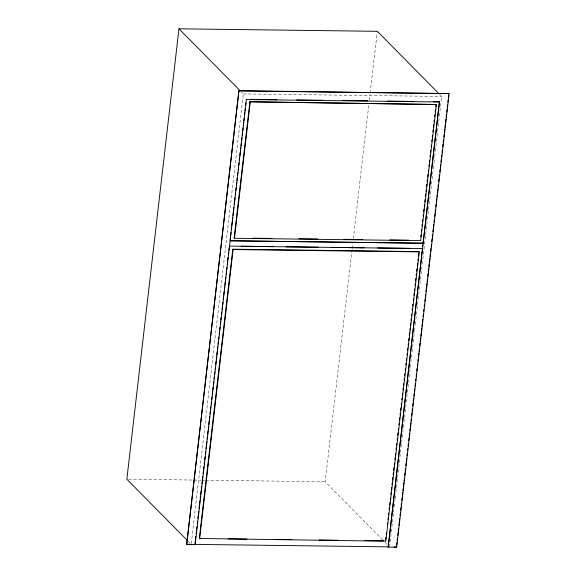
<?xml version="1.0" encoding="UTF-8"?>
<svg xmlns="http://www.w3.org/2000/svg" width="576" height="576" viewBox="0 0 576 576"><rect width="100%" height="100%" fill="white"/><g stroke="black" fill="none" stroke-linecap="round" stroke-linejoin="round"><path stroke-width="0.43" stroke-dasharray="2.88 2.16" d="M191.297 543.449L243.31 93.931L241.416 92.016M382.601 539.834L325.195 481.723L352.08 249.365M352.181 248.472L352.8 243.115M353.318 238.644L368.827 104.594M369.346 100.123L370.066 93.866M370.174 92.974L377.201 32.206M389.534 546.854L395.014 499.493M395.122 498.6L395.741 493.236M395.842 492.343L414.454 331.481M414.562 330.588L415.181 325.224M415.282 324.331L433.894 163.469M434.002 162.576L434.621 157.212M434.722 156.319L441.648 96.444L439.762 94.529M243.31 93.931L441.648 96.444M128.642 479.232L201.341 480.154M202.241 480.168L204.934 480.197M205.826 480.211L325.195 481.723M385.121 542.383L387.641 544.939M188.042 541.152L190.562 543.708"/><path stroke-width="0.86" d="M439.128 93.888L377.309 31.313L178.963 28.8L126.85 479.21L187.409 540.511M246.391 99.295L195.149 544.651L186.689 544.543L238.918 90.684L449.15 93.6L396.67 547.2L388.202 547.092L422.489 248.321M186.689 544.543L238.918 90.684M194.998 543.499L195.307 540.814M195.516 539.028L195.826 536.35M196.135 533.664L196.445 530.986M196.654 529.2L196.963 526.514M197.273 523.836L197.582 521.15M197.892 518.472L198.202 515.794M198.41 514.001L198.72 511.322M199.03 508.637L199.339 505.958M199.548 504.173L199.966 500.594M200.167 498.809L200.477 496.13M200.686 494.338L201.103 490.766M201.305 488.981L201.614 486.295M201.931 483.617L202.241 480.931M202.442 479.146L202.752 476.467M203.062 473.782L203.378 471.103M203.58 469.318L203.89 466.632M204.199 463.954L204.516 461.268M204.718 459.482L205.027 456.804M205.337 454.118L205.654 451.44M205.963 448.762L206.273 446.076M206.474 444.29L206.791 441.605M207.101 438.926L207.41 436.248M207.612 434.455L208.03 430.884M208.238 429.098L208.548 426.413M208.75 424.627L209.167 421.049M209.376 419.263L209.686 416.585M209.995 413.899L210.305 411.221M210.514 409.435L210.823 406.75M211.133 404.071L211.442 401.386M211.651 399.6L211.961 396.922M212.27 394.236L212.58 391.558M212.789 389.772L213.098 387.086M213.408 384.408L213.718 381.73M214.027 379.044L214.337 376.366M214.546 374.573L214.855 371.894M215.165 369.216L215.474 366.53M215.683 364.745L216.094 361.166M216.302 359.381L216.612 356.702M216.821 354.917L217.231 351.338M217.44 349.553L217.75 346.867M218.059 344.189L218.369 341.51M218.578 339.718L218.887 337.039M219.197 334.354L219.506 331.675M219.715 329.89L220.025 327.204M220.334 324.526L220.644 321.847M220.853 320.054L221.162 317.376M221.472 314.698L221.782 312.012M222.091 309.334L222.401 306.648M222.61 304.862L222.919 302.184M223.229 299.498L223.538 296.82M223.747 295.034L224.158 291.456M224.366 289.67L224.676 286.985M224.885 285.199L225.295 281.628M225.504 279.835L225.814 277.157M226.123 274.471L226.433 271.793M226.642 270.007L226.951 267.322M227.261 264.643L227.57 261.965M227.779 260.172L228.089 257.494M228.398 254.815L228.708 252.13M228.917 250.344L229.226 247.658M230.162 239.616L230.472 236.938M230.674 235.152L230.983 232.466M231.3 229.788L231.61 227.102M231.811 225.317L232.229 221.746M232.438 219.953L232.747 217.274M232.949 215.489L233.366 211.91M233.568 210.125L233.885 207.439M234.194 204.761L234.504 202.082M234.706 200.29L235.022 197.611M235.332 194.933L235.642 192.247M235.843 190.462L236.16 187.783M236.47 185.098L236.779 182.419M236.981 180.626L237.298 177.948M237.607 175.27L237.917 172.584M238.226 169.906L238.536 167.22M238.745 165.434L239.054 162.756M239.364 160.07L239.674 157.392M239.882 155.606L240.293 152.028M240.502 150.242L240.811 147.564M241.02 145.771L241.43 142.2M241.639 140.407L241.949 137.729M242.258 135.05L242.568 132.365M242.777 130.579L243.086 127.901M243.396 125.215L243.706 122.537M243.914 120.751L244.224 118.066M244.534 115.387L244.843 112.702M245.052 110.916L245.362 108.238M245.671 105.552L245.981 102.874M199.31 538.481L232.783 249.199L418.961 251.561L419.299 251.899L385.826 541.188L199.31 538.481L201.11 538.51M249.898 101.801L234.144 237.938L234.482 238.277L420.66 240.638L436.414 104.501L249.898 101.801L436.414 104.501M199.649 538.826L233.122 249.545L232.783 249.199M234.482 238.277L250.236 102.146M385.589 539.95L385.898 537.271M386.208 534.593L386.417 532.807M387.346 524.772L387.554 522.986M387.965 519.415L388.174 517.63M388.483 514.951L388.692 513.166M389.102 509.594L389.311 507.809M389.621 505.13L389.93 502.452M390.24 499.774L390.449 497.988M390.859 494.41L391.068 492.624M391.378 489.946L391.687 487.267M391.997 484.589L392.206 482.803M392.515 480.125L392.825 477.446M393.134 474.768L393.336 472.982M393.646 470.304L393.955 467.626M394.265 464.947L394.474 463.162M394.891 459.59L395.093 457.805M395.402 455.126L395.611 453.341M396.022 449.77L396.23 447.984M396.54 445.306L396.749 443.52M397.159 439.949L397.368 438.163M397.678 435.485L397.987 432.806M398.297 430.128L398.506 428.342M398.916 424.771L399.125 422.986M399.434 420.307L399.744 417.629M400.054 414.95L400.262 413.165M400.572 410.486L400.882 407.808M401.191 405.13L401.393 403.344M401.81 399.773L402.019 397.987M402.329 395.309L402.53 393.523M402.948 389.952L403.15 388.166M403.459 385.488L403.668 383.702M404.086 380.131L404.287 378.346M404.597 375.667L404.806 373.882M405.216 370.303L405.425 368.518M405.835 364.946L406.044 363.161M406.354 360.482L406.562 358.697M406.973 355.126L407.182 353.34M407.491 350.662L407.801 347.983M408.11 345.305L408.319 343.519M408.629 340.841L408.938 338.162M409.248 335.484L409.558 332.806M409.867 330.127L410.076 328.342M410.386 325.663L410.695 322.985M411.005 320.306L411.214 318.521M411.523 315.842L411.725 314.057M412.142 310.486L412.344 308.7M412.654 306.022L412.862 304.236M413.28 300.665L413.482 298.879M413.899 295.308L414.101 293.522M414.41 290.844L414.619 289.058M415.03 285.487L415.238 283.702M415.548 281.023L415.858 278.345M416.167 275.666L416.376 273.881M416.686 271.202L416.995 268.524M417.305 265.846L417.614 263.167M417.924 260.489L418.133 258.703M418.442 256.025L418.752 253.346M420.732 236.736L420.941 234.958M421.351 231.394L421.56 229.615M421.97 226.058L422.179 224.28M422.482 221.609L422.69 219.83M423.101 216.266L423.31 214.488M423.619 211.817L423.929 209.153M424.238 206.482L424.44 204.703M424.75 202.032L425.059 199.361M425.369 196.697L425.678 194.026M425.988 191.354L426.19 189.576M426.499 186.905L426.809 184.241M427.118 181.57L427.327 179.791M427.63 177.12L427.939 174.449M428.249 171.778L428.458 169.999M428.868 166.442L429.077 164.664M429.379 161.993L429.588 160.214M429.998 156.658L430.207 154.879M430.517 152.208L430.718 150.43M431.136 146.866L431.338 145.087M431.748 141.53L431.957 139.752M432.266 137.081L432.468 135.302M432.886 131.738L433.087 129.96M433.397 127.296L433.706 124.625M434.016 121.954L434.225 120.175M434.635 116.618L434.837 114.84M435.146 112.169L435.456 109.498M435.766 106.826L435.974 105.048M422.698 246.535L422.906 244.742M423.108 242.957L439.452 101.743L433.166 101.664M388.202 547.092L439.452 101.743M396.619 545.155L396.929 542.477M397.138 540.691L397.447 538.013M397.757 535.334L398.066 532.656M398.275 530.87L398.585 528.192M398.894 525.514L399.204 522.835M399.406 521.05L399.715 518.371M400.025 515.693L400.342 513.014M400.651 510.336L400.961 507.65M401.162 505.865L401.472 503.186M401.782 500.508L402.091 497.83M402.3 496.044L402.718 492.473M402.919 490.687L403.229 488.009M403.438 486.223L403.848 482.652M404.057 480.866L404.366 478.188M404.676 475.51L404.986 472.831M405.194 471.046L405.504 468.367M405.814 465.689L406.123 463.01M406.332 461.225L406.642 458.546M406.951 455.868L407.261 453.19M407.57 450.504L407.779 448.718M408.089 446.04L408.398 443.362M408.708 440.683L409.018 438.005M409.226 436.219L409.536 433.541M409.846 430.862L410.155 428.184M410.357 426.398L410.774 422.827M410.983 421.042L411.293 418.363M411.602 415.685L411.912 413.006M412.114 411.221L412.423 408.542M412.733 405.864L413.042 403.186M413.251 401.4L413.561 398.722M413.87 396.036L414.18 393.358M414.389 391.572L414.698 388.894M415.008 386.215L415.318 383.537M415.627 380.858L415.836 379.073M416.146 376.394L416.455 373.716M416.765 371.038L417.074 368.359M417.283 366.574L417.593 363.895M417.902 361.217L418.212 358.538M418.421 356.753L418.831 353.182M419.04 351.396L419.35 348.718M419.659 346.039L419.969 343.361M420.178 341.575L420.588 337.997M420.797 336.211L421.106 333.533M421.308 331.747L421.726 328.176M421.934 326.39L422.244 323.712M422.446 321.926L422.755 319.248M423.065 316.57L423.374 313.891M423.684 311.213L423.893 309.427M424.202 306.749L424.512 304.07M424.822 301.392L425.131 298.714M425.34 296.928L425.65 294.25M425.959 291.571L426.269 288.893M426.478 287.107L426.888 283.529M427.097 281.743L427.406 279.065M427.716 276.386L428.026 273.708M428.234 271.922L428.645 268.351M428.854 266.566L429.163 263.887M429.372 262.102L429.782 258.53M429.991 256.745L430.301 254.066M430.61 251.388L430.92 248.71M431.129 246.924L431.438 244.246M431.748 241.567L432.058 238.889M432.259 237.103L432.569 234.425M432.886 231.746L433.195 229.068M433.397 227.275L433.706 224.597M434.016 221.918L434.326 219.24M434.635 216.562L434.952 213.883M435.154 212.098L435.463 209.419M435.773 206.741L436.082 204.062M436.291 202.277L436.702 198.706M436.91 196.92L437.22 194.242M437.429 192.456L437.839 188.885M438.048 187.099L438.358 184.421M438.667 181.742L438.977 179.064M439.186 177.278L439.495 174.6M439.805 171.914L440.114 169.236M440.323 167.45L440.633 164.772M440.942 162.094L441.252 159.415M441.461 157.63L441.77 154.951M442.08 152.273L442.39 149.594M442.699 146.916L443.009 144.238M443.21 142.452L443.52 139.774M443.837 137.095L444.146 134.417M444.348 132.631L444.766 129.06M444.967 127.274L445.277 124.596M445.486 122.81L445.903 119.239M446.105 117.454L446.414 114.768M446.724 112.09L447.034 109.411M447.242 107.626L447.552 104.947M447.862 102.269L448.171 99.59M448.38 97.805L448.69 95.126M239.17 90.943L449.15 93.6M250.884 99.353L276.926 99.684M296.676 99.936L322.718 100.267M342.475 100.512L367.618 100.836M387.367 101.081L413.41 101.412M246.65 99.554L439.704 102.002M253.03 238.176L271.922 238.414M298.901 238.752L317.794 238.997M343.872 239.328L362.758 239.566M389.743 239.904L408.629 240.142M241.178 246.247L273.499 246.658M286.07 246.816L318.391 247.226M331.855 247.392L364.176 247.802M377.647 247.975L409.968 248.386M233.122 249.545L419.299 251.899M228.089 538.848L246.974 539.086M273.96 539.431L291.946 539.654M318.931 540L337.817 540.238M364.802 540.576L383.688 540.821M186.43 544.284L192.355 544.356M194.782 544.392L388.642 546.847M393.876 546.912L396.67 547.2M422.539 248.544L229.507 246.096M178.963 28.8L240.156 90.742M423.151 243.223L230.119 240.782L423.151 243.223"/></g></svg>
